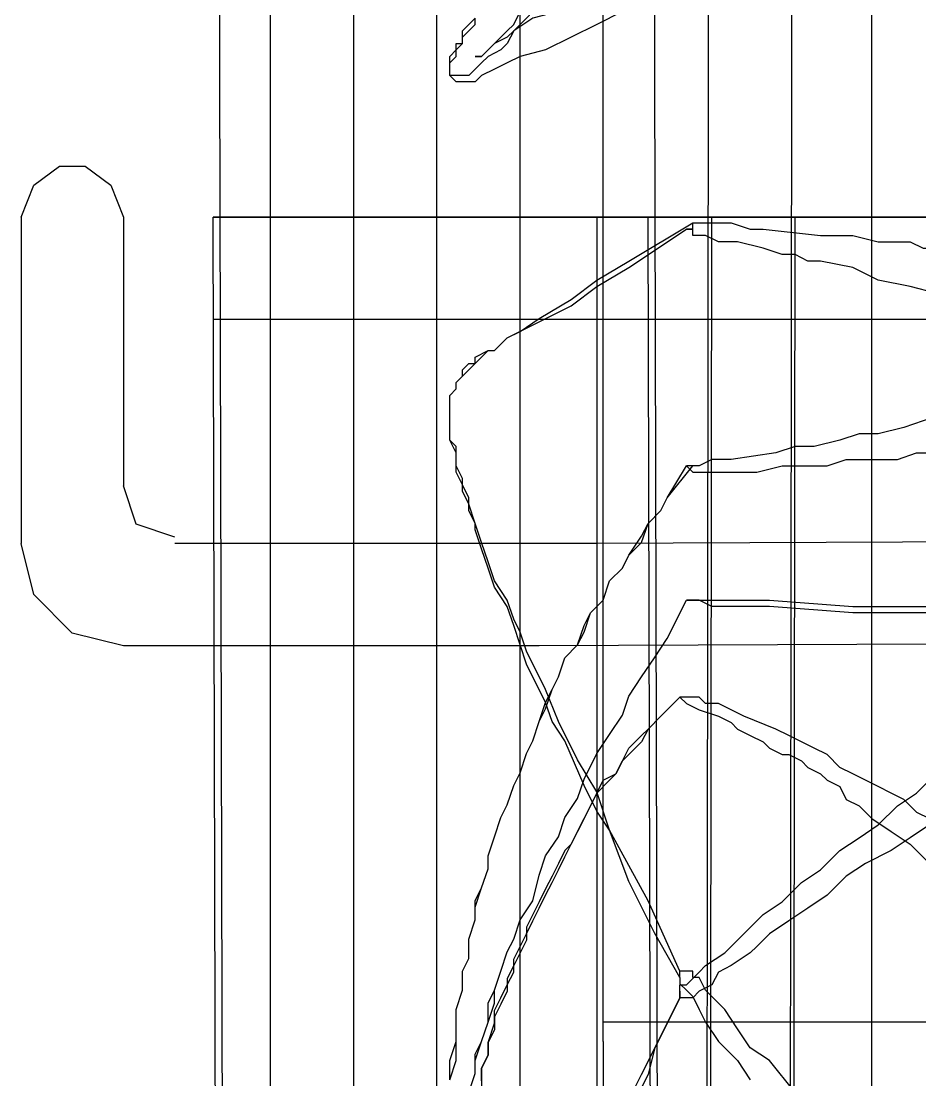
# Model space of a CAD drawing. Header units: millimetres. Extents: x 183355 to 194386, y -190559 to -183233.
# Drawn here: x 186622.2 to 186714.5, y -186682.9 to -186574.2 of the extents above; entities that cross this region are included whole.
import ezdxf

# ---------------------------------------------------------------- set-up
doc = ezdxf.new("R2010")
doc.units = ezdxf.units.MM
doc.header["$LTSCALE"] = 13
doc.layers.add('1', color=4, linetype='Continuous')

# ---------------------------------------------------------------- blocks, each defined once
blk = doc.blocks.new('A$C6BCA710F')
at = {"layer": '1'}
for points in [[(21.01, 525.93), (19.7, 5.25)], [(25.61, 525.93), (25.61, 5.25)], [(34.14, 525.93), (34.14, 5.25)], [(42.68, 525.93), (42.68, 5.25)], [(51.21, 525.93), (51.21, 5.25)], [(59.75, 378.85), (59.75, 525.93), (155.61, 525.27)], [(65.66, 525.93), (64.35, 5.25)], [(70.25, 525.93), (70.91, 5.25)], [(78.79, 525.93), (79.45, 5.25)], [(87.33, 525.93), (87.33, 5.25)], [(45.96, 384.1), (46.62, 382.13), (46.62, 380.82), (47.27, 378.85), (47.93, 376.88), (47.93, 374.91), (48.59, 373.6), (49.24, 371.63), (49.9, 369.66), (50.56, 368.35), (51.21, 366.38)], [(79.45, 384.1), (76.82, 380.82), (74.85, 379.51), (73.54, 377.54), (72.22, 375.57), (71.57, 374.91), (70.91, 374.25), (70.25, 373.6), (69.6, 372.29), (68.94, 372.29), (68.94, 371.63), (68.29, 371.63), (67.63, 371.63)], [(67.63, 372.29), (67.63, 372.94), (68.29, 373.6), (68.94, 374.25), (69.6, 375.57), (70.25, 376.88), (71.57, 378.85), (73.54, 380.82), (74.85, 382.79)], [(43.99, 382.79), (43.99, 380.82), (44.65, 378.85), (44.65, 376.88), (44.65, 375.57), (45.3, 373.6), (45.3, 371.63), (45.96, 370.32), (45.96, 368.35), (46.62, 366.38), (46.62, 364.41), (47.27, 363.09), (47.93, 361.12), (47.93, 359.81), (48.59, 357.84), (49.24, 355.87), (49.9, 354.56), (50.56, 352.59), (51.21, 351.27), (51.87, 349.3), (52.53, 347.99), (53.18, 346.02), (53.84, 344.05), (54.5, 342.74), (55.15, 341.43), (55.81, 339.46), (57.12, 338.14), (57.78, 336.17), (58.44, 334.86), (59.75, 333.55), (60.41, 331.58), (61.72, 330.26), (62.38, 328.95), (63.69, 326.98), (64.35, 325.67), (65.66, 324.35), (66.32, 323.04), (68.94, 319.76)], [(43.99, 382.79), (44.65, 380.82), (44.65, 378.85), (44.65, 376.88), (44.65, 375.57), (45.3, 373.6), (45.3, 371.63), (45.96, 370.32), (45.96, 368.35), (46.62, 366.38), (46.62, 365.06), (47.27, 363.09), (47.93, 361.12), (47.93, 359.81), (48.59, 357.84), (49.24, 355.87), (49.9, 354.56), (50.56, 352.59), (51.21, 351.27), (51.87, 349.3), (52.53, 347.99), (53.18, 346.02), (53.84, 344.71), (54.5, 342.74), (55.15, 341.43), (55.81, 339.46), (57.12, 338.14), (57.78, 336.83), (58.44, 334.86), (59.75, 333.55), (60.41, 331.58), (61.72, 330.26), (62.38, 328.95), (63.69, 327.64), (64.35, 325.67), (65.66, 324.35), (66.32, 323.04), (68.29, 319.76)], [(45.96, 384.1), (46.62, 382.13), (46.62, 380.16), (47.27, 378.85), (47.93, 376.88), (48.59, 374.91), (48.59, 373.6), (49.24, 371.63), (49.9, 369.66), (50.56, 368.35), (51.21, 366.38), (52.53, 364.41), (53.18, 361.78), (53.84, 359.81), (55.15, 357.84), (55.81, 355.87), (57.12, 353.9), (57.78, 351.93), (59.09, 349.3), (60.41, 347.33), (61.72, 345.36), (62.38, 343.4), (63.69, 341.43), (65, 339.46), (66.32, 337.49), (68.29, 333.55)], [(59.75, 378.85), (59.75, 263.95)], [(208.79, 376.88), (59.75, 376.88)], [(67.63, 372.29), (65, 367.69), (62.38, 362.44), (60.41, 357.18), (59.09, 355.21), (57.78, 352.59), (55.81, 347.99), (54.5, 346.02), (53.84, 344.05)], [(67.63, 372.29), (67.63, 371.63)], [(67.63, 371.63), (64.35, 364.41), (60.41, 357.18), (59.09, 353.24), (57.12, 349.96), (55.15, 346.02), (53.84, 342.74), (51.87, 338.8), (51.21, 336.83), (50.56, 335.52), (49.9, 333.55), (48.59, 331.58), (47.93, 329.61), (47.27, 327.64), (46.62, 325.67), (45.96, 323.7), (45.96, 323.04), (45.3, 321.73), (45.3, 321.07), (44.65, 319.76), (44.65, 319.1), (44.65, 317.79), (43.99, 317.13), (43.99, 316.48), (43.99, 315.82), (43.99, 315.16), (43.99, 314.51), (43.99, 313.85), (43.99, 313.19), (43.99, 312.54), (44.65, 311.88)], [(53.84, 344.05), (51.87, 340.11), (51.21, 338.14), (50.56, 336.17), (49.9, 334.2), (48.59, 332.23), (47.93, 330.26), (47.27, 328.29), (46.62, 326.32), (46.62, 325.67), (45.96, 324.35), (45.96, 323.7), (45.3, 322.38), (45.3, 321.73), (44.65, 320.41), (44.65, 319.1), (44.65, 318.44), (43.99, 317.13), (43.99, 316.48), (43.99, 315.82), (43.99, 315.16), (43.99, 314.51), (43.99, 313.85), (43.99, 313.19), (43.99, 312.54), (44.65, 311.88)], [(103.08, 335.52), (102.43, 335.52), (98.49, 334.86), (93.89, 334.86), (89.95, 334.86), (85.36, 334.86), (76.82, 334.2), (72.88, 334.2), (70.91, 334.2), (69.6, 333.55), (68.94, 333.55), (68.29, 333.55)], [(68.29, 333.55), (68.94, 333.55), (69.6, 333.55), (70.91, 333.55), (72.88, 333.55), (76.82, 333.55), (85.36, 334.2), (89.95, 334.2), (93.89, 334.2), (102.43, 334.2), (106.37, 334.86)], [(68.29, 319.76), (68.94, 320.41), (69.6, 320.41), (70.91, 320.41), (72.22, 320.41), (72.88, 320.41), (74.19, 320.41), (75.51, 320.41), (78.13, 319.76), (82.73, 319.76), (84.7, 319.1), (87.33, 319.1), (89.95, 319.1), (91.92, 318.44), (94.55, 318.44)], [(68.94, 319.76), (68.29, 319.76)], [(103.08, 312.54), (101.11, 313.19), (99.14, 313.85), (97.83, 313.85), (97.17, 314.51), (94.55, 314.51), (92.58, 315.16), (90.61, 315.82), (87.98, 316.48), (86.01, 316.48), (84.04, 317.13), (81.42, 317.79), (79.45, 317.79), (77.48, 318.44), (72.88, 319.1), (70.91, 319.1), (69.6, 319.76), (68.94, 319.76)], [(44.65, 311.88), (44.65, 311.22)], [(44.65, 311.22), (45.3, 310.57), (45.96, 309.91), (46.62, 309.25), (47.27, 308.6), (47.93, 307.94), (48.59, 307.94), (49.9, 306.63), (56.47, 303.34), (59.09, 301.37), (62.38, 299.4), (68.29, 295.46)], [(44.65, 311.22), (45.3, 310.57), (45.3, 309.91), (45.96, 309.25), (46.62, 309.25), (46.62, 308.6), (47.93, 307.94), (48.59, 307.94), (49.24, 307.28), (49.9, 306.63), (51.21, 305.97), (53.18, 304.66), (56.47, 302.69), (59.09, 300.72), (62.38, 298.75), (68.94, 294.81)], [(93.89, 302.03), (91.27, 301.37), (87.98, 300.72), (85.36, 299.4), (82.07, 298.75), (80.76, 298.75), (79.45, 298.09), (78.13, 298.09), (76.16, 297.43), (73.54, 296.78), (71.57, 296.78), (70.25, 296.12), (69.6, 296.12), (68.94, 296.12), (68.94, 295.46), (68.29, 295.46), (68.94, 295.46), (68.94, 294.81)], [(68.94, 294.81), (70.25, 294.81), (70.91, 294.81), (71.57, 294.81), (72.88, 294.81), (74.85, 295.46), (76.16, 295.46), (82.07, 296.12), (85.36, 296.12), (87.98, 296.78), (91.27, 296.78), (92.58, 297.43), (93.89, 297.43)], [(89.3, 263.29), (88.64, 263.29), (87.98, 263.29), (87.33, 263.95), (86.67, 263.95), (83.39, 265.26), (78.13, 267.23), (72.88, 269.2), (69.6, 269.86), (66.97, 271.17), (64.35, 272.48), (61.72, 273.14), (59.09, 274.45), (56.47, 275.77), (53.84, 277.08), (51.21, 277.74), (49.9, 278.39), (48.59, 279.05), (47.27, 279.71), (46.62, 280.36), (45.96, 280.36), (45.3, 280.36), (44.65, 280.36), (43.99, 279.71)], [(67.63, 251.47), (65.66, 254.76), (64.35, 256.73), (63.03, 258.04), (62.38, 260.01), (61.06, 261.32), (58.44, 265.26), (57.12, 266.57), (55.81, 268.54), (55.15, 269.86), (53.84, 271.17), (52.53, 273.14), (51.87, 273.8), (51.21, 274.45), (50.56, 275.11), (49.9, 276.42), (49.24, 277.08), (47.93, 277.74), (47.27, 278.39), (46.62, 279.05), (45.96, 279.71), (45.3, 279.71), (44.65, 279.71), (43.99, 279.71)], [(43.99, 279.71), (43.99, 279.05), (43.99, 278.39)], [(43.99, 279.71), (43.99, 279.05), (43.99, 278.39), (44.65, 277.74), (44.65, 277.08), (45.3, 276.42), (45.3, 275.77), (45.96, 275.11), (46.62, 274.45), (46.62, 273.8)], [(43.99, 278.39), (43.99, 277.74), (44.65, 277.08), (44.65, 276.42), (45.3, 276.42), (45.3, 275.77), (45.3, 275.11), (45.96, 274.45), (46.62, 273.8)], [(46.62, 277.74), (47.27, 277.74), (47.93, 277.08), (48.59, 276.42), (49.24, 275.77), (49.9, 275.11), (50.56, 274.45), (51.21, 273.14), (51.87, 272.48), (52.53, 271.83), (53.84, 269.86), (55.15, 268.54), (56.47, 266.57), (57.78, 265.26), (59.09, 263.29), (59.75, 261.98), (61.06, 260.01), (62.38, 258.04), (63.69, 256.73), (65, 254.76), (65.66, 252.79), (66.97, 251.47)], [(79.45, 260.01), (78.79, 260.01), (78.79, 260.67), (78.13, 260.67), (77.48, 260.67), (76.82, 261.32), (75.51, 261.98), (74.19, 262.63), (73.54, 263.29), (71.57, 263.95), (69.6, 265.26), (66.97, 266.57), (65, 267.23), (63.03, 268.54), (59.09, 270.51), (57.12, 271.83), (55.15, 273.14), (52.53, 273.8), (50.56, 275.11), (49.9, 275.77), (48.59, 276.42), (47.93, 277.08), (47.27, 277.74), (46.62, 277.74)], [(90.61, 65), (91.92, 66.32), (93.24, 66.97)], [(67.63, 85.36), (65, 90.61), (64.35, 93.24), (63.03, 95.86)], [(62.38, 95.86), (63.69, 93.24), (65, 90.61), (67.63, 85.36), (67.63, 84.7), (67.63, 84.04), (68.29, 84.04), (69.6, 82.73), (70.25, 82.07), (72.22, 80.76), (74.19, 78.79), (76.16, 76.82), (78.13, 75.51), (80.1, 73.54), (82.07, 72.22), (84.04, 70.25), (86.01, 68.94), (87.98, 67.63), (89.95, 65.66), (91.92, 64.35), (93.89, 62.38)], [(59.09, 5.25), (59.09, 149.7)], [(67.63, 54.5), (66.32, 55.81), (65.66, 56.47), (64.35, 57.78), (63.69, 59.09), (63.03, 59.75), (61.72, 61.06), (61.06, 62.38), (60.41, 63.03), (59.09, 64.35), (58.44, 65.66), (57.78, 66.97), (57.12, 68.29), (56.47, 69.6), (55.81, 70.25), (55.15, 71.57), (54.5, 72.88), (53.84, 74.19), (53.18, 75.51), (52.53, 76.82), (51.87, 78.13), (51.87, 79.45), (51.21, 80.76), (50.56, 82.07), (49.9, 83.39), (49.9, 84.7), (49.24, 86.01), (48.59, 87.33), (48.59, 88.64), (47.93, 89.95), (47.93, 91.27), (47.27, 92.58), (47.27, 94.55)], [(47.27, 93.89), (47.27, 92.58), (47.93, 91.27), (47.93, 89.95), (48.59, 87.98), (48.59, 86.67), (49.24, 85.36), (49.9, 84.04), (50.56, 82.73), (50.56, 81.42), (51.21, 80.1), (51.87, 78.79), (52.53, 77.48), (53.18, 76.16), (53.84, 74.85), (54.5, 73.54), (55.15, 72.22), (55.81, 70.91), (56.47, 69.6), (57.12, 68.29), (57.78, 66.97), (58.44, 65.66), (59.09, 64.35), (59.75, 63.03), (61.06, 62.38), (61.72, 61.06), (62.38, 59.75), (63.69, 58.44), (64.35, 57.78), (65.66, 56.47), (67.63, 54.5)], [(67.63, 54.5), (68.29, 55.15), (69.6, 55.81), (71.57, 56.47), (72.88, 57.12), (73.54, 57.78), (74.85, 58.44), (76.16, 59.09), (76.82, 59.75), (78.13, 60.41), (78.79, 60.41), (80.1, 61.06), (80.76, 61.72), (82.07, 62.38), (82.73, 63.03), (84.04, 63.69), (84.7, 65), (86.01, 65.66), (86.67, 66.32), (87.33, 66.97), (89.3, 68.29), (91.27, 69.6), (93.24, 71.57)], [(93.24, 67.63), (91.27, 68.94), (89.3, 70.25), (86.67, 71.57), (84.7, 72.88), (82.73, 74.85), (80.76, 76.16), (78.79, 77.48), (76.82, 78.79), (75.51, 80.1), (74.85, 80.76), (72.88, 82.07), (71.57, 82.73), (70.91, 84.04), (69.6, 84.7), (68.94, 85.36), (68.29, 85.36), (67.63, 85.36)], [(67.63, 84.7), (67.63, 85.36)], [(90.61, 65), (89.3, 64.35), (87.98, 63.69), (86.67, 63.03), (85.36, 62.38), (84.04, 61.72), (82.73, 60.41), (81.42, 59.75), (80.1, 59.09), (78.79, 58.44), (77.48, 57.78), (74.19, 56.47), (72.88, 55.81), (71.57, 55.15), (70.91, 55.15), (70.25, 55.15), (69.6, 54.5), (68.94, 54.5), (68.29, 54.5), (67.63, 54.5)], [(10.51, 49.24), (5.25, 47.93), (1.31, 43.99), (0, 38.74)], [(53.18, 49.24), (10.51, 49.24)], [(208.14, 48.59), (53.18, 49.24)], [(0, 5.25), (0, 38.74)], [(15.76, 38.08), (11.82, 36.77), (10.51, 32.83)], [(59.09, 38.74), (15.76, 38.74)], [(208.14, 38.08), (59.09, 38.74)], [(10.51, 5.25), (10.51, 32.83)], [(59.09, 15.76), (19.7, 15.76)], [(154.95, 15.76), (59.09, 15.76)], [(0, 5.25), (1.31, 1.97), (3.94, 0), (6.57, 0), (9.19, 1.97), (10.51, 5.25)], [(59.09, 5.25), (19.7, 5.25)], [(19.7, 5.25), (159.55, 5.25)], [(154.95, 5.25), (59.09, 5.25)]]:
    blk.add_lwpolyline(points, dxfattribs=at)

msp = doc.modelspace()

# ---------------------------------------------------------------- block references
at = {"layer": '1', "xscale": -1, "rotation": 180}
for p in [(186622.215, -186300.11), (186622.215, -186589.11)]:
    msp.add_blockref('A$C6BCA710F', p, dxfattribs=at)

doc.saveas('drawing.dxf')
